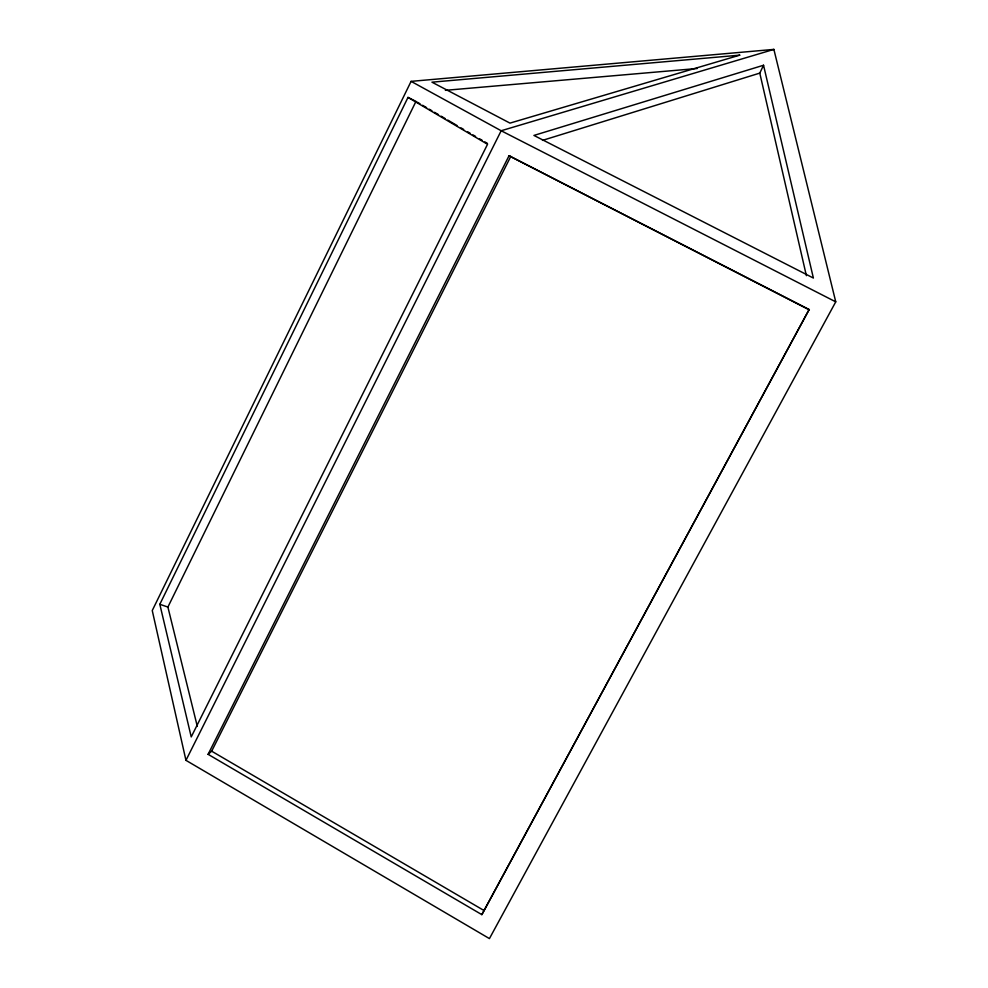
<?xml version="1.0" encoding="UTF-8"?>
<svg xmlns="http://www.w3.org/2000/svg" width="988" height="988" viewBox="0 0 988 988"><rect width="100%" height="100%" fill="white"/><g stroke="black" fill="none" stroke-linecap="round" stroke-linejoin="round"><path stroke-width="1.48" d="M481.848 914.641L809.147 309.516L509.03 155.746L208.098 754.326L481.848 914.641L809.147 309.516M806.381 275.664L759.784 73.112L763.539 65.245L533.928 135.43L813.383 278.036L763.539 65.245M411.094 81.362L152.251 610.547L185.954 760.34L489.431 938.6L835.749 301.846L773.876 49.4L411.094 81.362L501.175 130.749L835.749 301.846M408.007 97.404L487.529 144.297L191.227 736.925L159.821 604.298L408.007 97.404L415.985 101.394L167.898 607.064L197.316 726.427M185.954 760.34L501.175 130.749L773.876 49.4M208.098 754.326L211.654 751.176L510.808 156.376M542.486 140.382L759.784 73.112M445.378 90.328L697.281 68.493M159.821 604.298L167.898 607.064M509.03 155.746L809.37 309.923M211.654 751.176L483.75 910.368M417.307 102.172L419.962 103.728M422.605 105.284L426.581 107.63M429.224 109.186L431.88 110.742M434.522 112.299L438.499 114.633M441.154 116.189L445.119 118.535M447.774 120.091L457.049 125.538M461.013 127.884L463.668 129.44M467.645 131.775L470.288 133.331M472.943 134.887L475.586 136.443M479.563 138.789L482.206 140.345M484.861 141.902L487.504 143.458M739.716 55.167L509.969 123.117L431.954 82.177L739.716 55.167"/></g></svg>
